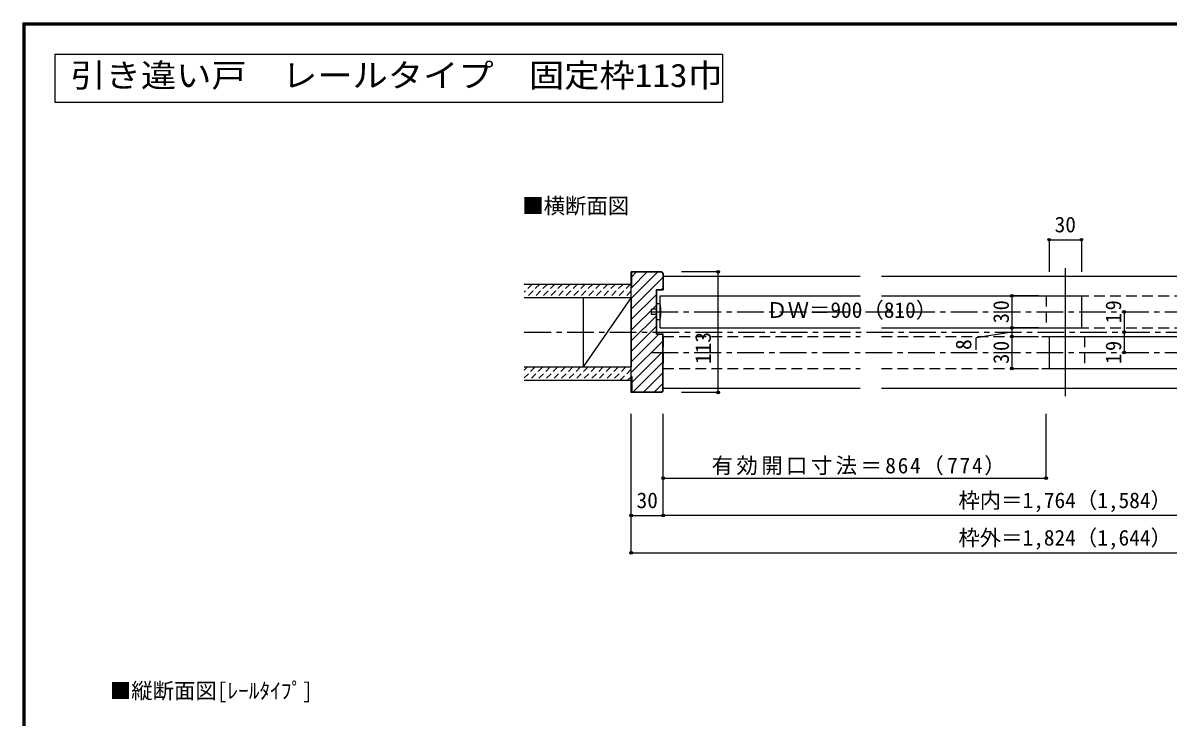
# Model space of a CAD drawing. Units: millimetres, scale not verified. Extents: x -973 to 977, y -718 to 696.
# Drawn here: x -973 to 98, y 46 to 696 of the extents above; entities that cross this region are included whole.
import ezdxf
from ezdxf.enums import TextEntityAlignment as Align

# ---------------------------------------------------------------- set-up
doc = ezdxf.new("R2010")
doc.units = ezdxf.units.MM
doc.header["$LTSCALE"] = 5
doc.header["$PDMODE"] = 32
doc.header["$PDSIZE"] = 2.5
for name, pattern in [('CHAIN1', [8, 5, -1, 1, -1]), ('DASHED1', [1.8, 1.2, -0.6]), ('DASHED2', [3, 2, -1])]:
    doc.linetypes.add(name, pattern=pattern)
for name, color, linetype in [('0-1_通り芯', 4, 'CHAIN1'), ('0-2_柱', 3, 'Continuous'), ('0-3_仕上げ', 2, 'Continuous'), ('0-4_枠', 3, 'Continuous'), ('0-6_扉', 6, 'Continuous'), ('0-7_金物', 7, 'Continuous'), ('0-A_文字', 3, 'Continuous'), ('0-B_寸法', 7, 'Continuous'), ('0-C_ハッチ', 4, 'DASHED1'), ('F-1_枠', 6, 'Continuous')]:
    doc.layers.add(name, color=color, linetype=linetype)
doc.styles.add('ＭＳ ゴシック', font='')
doc.styles.get('ＭＳ ゴシック').set_extended_font_data('MS Gothic')

msp = doc.modelspace()

# ---------------------------------------------------------------- linework, layer by layer
at = {"layer": '0-1_通り芯'}
for p, q in [((-385.366, 425.5), (388.672, 425.5)), ((-504.366, 406.5), (507.672, 406.5)), ((-385.366, 387.5), (388.672, 387.5))]:
    msp.add_line(p, q, dxfattribs=at)
at = {"layer": '0-2_柱'}
for p, q in [((-449.366, 439), (-449.366, 374)), ((-404.366, 439), (-404.366, 374))]:
    msp.add_line(p, q, dxfattribs=at)
at = {"layer": '0-2_柱', "color": 7}
msp.add_line((-404.366, 439), (-449.366, 374), dxfattribs=at)
at = {"layer": '0-3_仕上げ'}
for p, q in [((-504.366, 451.5), (-404.366, 451.5)), ((-504.366, 439), (-404.366, 439)), ((-504.366, 374), (-404.366, 374)), ((-504.366, 361.5), (-404.366, 361.5))]:
    msp.add_line(p, q, dxfattribs=at)
at = {"layer": '0-4_枠'}
for p, q in [((-375.781, 463), (-404.366, 463)), ((-404.366, 350), (-404.366, 463)), ((-375.988, 462.5), (-403.866, 462.5)), ((-403.866, 448), (-403.866, 462.5)), ((-375.988, 462.5), (-374.866, 461.379)), ((-374.366, 461.586), (-375.781, 463)), ((-374.866, 461.379), (-374.866, 446.5)), ((-374.366, 461.586), (-374.366, 446)), ((1.653, 466.5), (1.653, 346.5)), ((-403.866, 448), (-404.366, 448)), ((-380.866, 446.5), (-374.866, 446.5)), ((-380.866, 404.5), (-380.866, 446.5)), ((-380.366, 446), (-374.366, 446)), ((-380.366, 405), (-380.366, 446)), ((-380.866, 404.5), (-374.866, 404.5)), ((-380.366, 405), (-374.366, 405)), ((-374.866, 351.914), (-374.866, 404.5)), ((-374.366, 351.414), (-374.366, 405)), ((-403.866, 365), (-404.366, 365)), ((-403.866, 365), (-403.866, 350.5)), ((-375.781, 350), (-404.366, 350)), ((-376.281, 350.5), (-403.866, 350.5)), ((-374.866, 351.914), (-376.281, 350.5)), ((-375.781, 350), (-374.366, 351.414))]:
    msp.add_line(p, q, dxfattribs=at)
at = {"layer": '0-4_枠', "color": 4}
for p, q in [((-374.366, 459), (-190.357, 459)), ((-170.357, 459), (173.663, 459)), ((-374.366, 354), (-190.357, 354)), ((-170.357, 354), (173.663, 354))]:
    msp.add_line(p, q, dxfattribs=at)
at = {"layer": '0-6_扉'}
for p, q in [((-377.366, 410.5), (-377.366, 440.5)), ((-377.366, 440.5), (-190.357, 440.5)), ((-170.357, 440.5), (16.653, 440.5)), ((16.653, 440.5), (16.653, 410.5)), ((-377.366, 410.5), (-190.357, 410.5)), ((-170.357, 410.5), (16.653, 410.5)), ((-13.347, 402.5), (-13.347, 372.5)), ((-13.347, 402.5), (173.663, 402.5)), ((-13.347, 372.5), (173.663, 372.5))]:
    msp.add_line(p, q, dxfattribs=at)
at = {"layer": '0-6_扉', "color": 2, "linetype": 'DASHED2'}
for p, q in [((-16.347, 440.5), (-16.347, 410.5)), ((-16.347, 440.5), (173.663, 440.5)), ((-16.347, 410.5), (173.663, 410.5)), ((-374.366, 402.5), (-374.366, 372.5)), ((-374.366, 402.5), (-190.357, 402.5)), ((-170.357, 402.5), (19.653, 402.5)), ((19.653, 402.5), (19.653, 372.5)), ((-374.366, 372.5), (-190.357, 372.5)), ((-170.357, 372.5), (19.653, 372.5))]:
    msp.add_line(p, q, dxfattribs=at)
at = {"layer": '0-7_金物'}
for p, q in [((-377.366, 433), (-380.366, 433)), ((-380.366, 418), (-380.366, 433)), ((-380.366, 428), (-385.366, 428)), ((-385.366, 423), (-385.366, 428)), ((-380.366, 423), (-385.366, 423)), ((-377.366, 418), (-380.366, 418))]:
    msp.add_line(p, q, dxfattribs=at)
msp.add_arc((-407.818, 425.5), 31.361, 346.16371, 13.83632, dxfattribs=at)
at = {"layer": '0-A_文字'}
for p, q in [((-943.333, 666.667), (-943.333, 621.667)), ((-943.333, 666.667), (-319.048, 666.667)), ((-319.048, 666.667), (-319.048, 621.667)), ((-943.333, 621.667), (-319.048, 621.667))]:
    msp.add_line(p, q, dxfattribs=at)
at = {"layer": '0-B_寸法', "color": 4}
for p, q in [((-13.347, 493), (-13.347, 463)), ((-13.347, 493), (16.653, 493)), ((16.653, 493), (16.653, 463)), ((-322.945, 463), (-357.467, 463)), ((-322.945, 350), (-322.945, 463)), ((-23.347, 440.5), (-48.393, 440.5)), ((-48.393, 440.5), (-48.393, 410.5)), ((56.653, 425.5), (56.653, 406.5)), ((-23.347, 410.5), (-48.393, 410.5)), ((-48.393, 410.5), (-23.347, 410.5)), ((-48.393, 410.5), (-48.393, 372.5)), ((-48.393, 406.5), (-81.849, 401.102)), ((-81.849, 390.059), (-81.849, 401.102)), ((-48.393, 402.5), (-23.347, 402.5)), ((56.653, 406.5), (56.653, 387.5)), ((-48.393, 372.5), (-23.347, 372.5)), ((-322.945, 350), (-357.467, 350)), ((-404.366, 200), (-404.366, 330)), ((-374.366, 235), (-374.366, 330)), ((-16.347, 270), (-16.347, 330)), ((-374.366, 270), (-16.347, 270)), ((-404.366, 235), (-374.366, 235)), ((377.672, 235), (-374.366, 235)), ((-404.366, 200), (407.672, 200))]:
    msp.add_line(p, q, dxfattribs=at)
at = {"layer": '0-B_寸法'}
for p in [(-13.347, 493), (16.653, 493), (-322.945, 463), (-48.393, 440.5), (56.653, 425.5), (-48.393, 410.5), (-48.393, 410.5), (56.653, 406.5), (-48.393, 402.5), (56.653, 387.5), (-48.393, 372.5), (-322.945, 350), (-374.366, 270), (-16.347, 270), (-404.366, 235), (-374.366, 235), (-404.366, 200)]:
    msp.add_point(p, dxfattribs=at)
at = {"layer": '0-C_ハッチ', "linetype": 'Continuous'}
for p, q in [((-404.366, 438.018), (-379.885, 462.5)), ((-403.866, 448.418), (-389.784, 462.5)), ((-403.866, 458.317), (-399.684, 462.5)), ((-404.366, 428.119), (-374.866, 457.619)), ((-404.366, 447.918), (-404.284, 448)), ((-404.366, 418.219), (-380.866, 441.719)), ((-376.086, 446.5), (-374.866, 447.719)), ((-404.366, 408.32), (-380.866, 431.82)), ((-404.366, 398.42), (-380.866, 421.92)), ((-404.366, 388.521), (-380.866, 412.021)), ((-404.366, 378.621), (-378.488, 404.5)), ((-404.366, 368.722), (-374.866, 398.222)), ((-403.866, 359.322), (-374.866, 388.322)), ((-402.789, 350.5), (-374.866, 378.423)), ((-392.89, 350.5), (-374.866, 368.523)), ((-382.99, 350.5), (-374.866, 358.624))]:
    msp.add_line(p, q, dxfattribs=at)
at = {"layer": '0-C_ハッチ'}
for p, q in [((-503.969, 451.5), (-504.366, 451.102)), ((-496.898, 451.5), (-504.366, 444.031)), ((-489.827, 451.5), (-502.327, 439)), ((-482.755, 451.5), (-495.255, 439)), ((-475.684, 451.5), (-488.184, 439)), ((-468.613, 451.5), (-481.113, 439)), ((-461.542, 451.5), (-474.042, 439)), ((-454.471, 451.5), (-466.971, 439)), ((-447.4, 451.5), (-459.9, 439)), ((-440.329, 451.5), (-452.829, 439)), ((-433.258, 451.5), (-445.758, 439)), ((-426.187, 451.5), (-438.687, 439)), ((-419.116, 451.5), (-431.616, 439)), ((-412.045, 451.5), (-424.545, 439)), ((-404.974, 451.5), (-417.474, 439)), ((-404.366, 445.036), (-410.403, 439)), ((-501.261, 374), (-504.366, 370.894)), ((-494.189, 374), (-504.366, 363.823)), ((-487.118, 374), (-499.618, 361.5)), ((-480.047, 374), (-492.547, 361.5)), ((-472.976, 374), (-485.476, 361.5)), ((-465.905, 374), (-478.405, 361.5)), ((-458.834, 374), (-471.334, 361.5)), ((-451.763, 374), (-464.263, 361.5)), ((-444.692, 374), (-457.192, 361.5)), ((-437.621, 374), (-450.121, 361.5)), ((-430.55, 374), (-443.05, 361.5)), ((-423.479, 374), (-435.979, 361.5)), ((-416.408, 374), (-428.908, 361.5)), ((-409.337, 374), (-421.837, 361.5)), ((-404.366, 371.899), (-414.766, 361.5)), ((-404.366, 364.828), (-407.695, 361.5))]:
    msp.add_line(p, q, dxfattribs=at)
at = {"layer": 'F-1_枠'}
for p, q in [((-973.347, 695.833), (-973.347, -700.833)), ((-973.347, 695.833), (976.653, 695.833)), ((-973.347, 695), (976.653, 695)), ((-973.347, 694.167), (976.653, 694.167)), ((-972.514, 695.833), (-972.514, -700.833)), ((-971.68, 695.833), (-971.68, -700.833))]:
    msp.add_line(p, q, dxfattribs=at)

# ---------------------------------------------------------------- texts
at = {"layer": '0-A_文字', "style": 'ＭＳ ゴシック', "width": 1.1}
msp.add_text('引き違い戸\u3000レールタイプ\u3000固定枠113巾', height=21.99, dxfattribs=at).set_placement((-928.958, 629.167), align=Align.BOTTOM_LEFT)
at = {"layer": '0-A_文字', "color": 7, "style": 'ＭＳ ゴシック'}
for s, p in [('■横断面図', (-506.207, 513)), ('■縦断面図[ﾚｰﾙﾀｲﾌﾟ]', (-892.042, 59.319))]:
    msp.add_text(s, height=14.66, dxfattribs=at).set_placement(p, align=Align.BOTTOM_LEFT)
at = {"layer": '0-B_寸法', "style": 'ＭＳ ゴシック'}
for s, p in [('30', (-8.347, 495.5)), ('ＤＷ＝900（810）', (-278.04, 415.5)), ('枠内＝1,764（1,584）', (-98.347, 237.5)), ('30', (-399.366, 237.5)), ('枠外＝1,824（1,644）', (-98.347, 202.5))]:
    msp.add_text(s, height=14.66, dxfattribs=at).set_placement(p, align=Align.BOTTOM_LEFT)
for s, p in [('113', (-325.445, 376.729)), ('8', (-81.849, 389.89))]:
    msp.add_text(s, height=14.66, rotation=90, dxfattribs=at).set_placement(p, align=Align.BOTTOM_LEFT)
at = {"layer": '0-B_寸法', "char_height": 14.66, "attachment_point": 7, "rotation": 90, "style": 'ＭＳ ゴシック'}
for s, insert in [('\\T1.27;\\W0.95;30', (-50.893, 414.875)), ('\\T1.27;\\W0.95;19', (54.153, 414.875)), ('\\T1.27;\\W0.95;30', (-50.893, 376.875)), ('\\T1.27;\\W0.95;19', (54.153, 376.875))]:
    msp.add_mtext(s, dxfattribs=dict(at, insert=insert))
at = {"layer": '0-B_寸法', "insert": (-329.107, 272.5), "char_height": 14.66, "attachment_point": 7, "style": 'ＭＳ ゴシック'}
msp.add_mtext('\\T1.16;有効開口寸法＝864（774）', dxfattribs=at)

doc.saveas('drawing.dxf')
